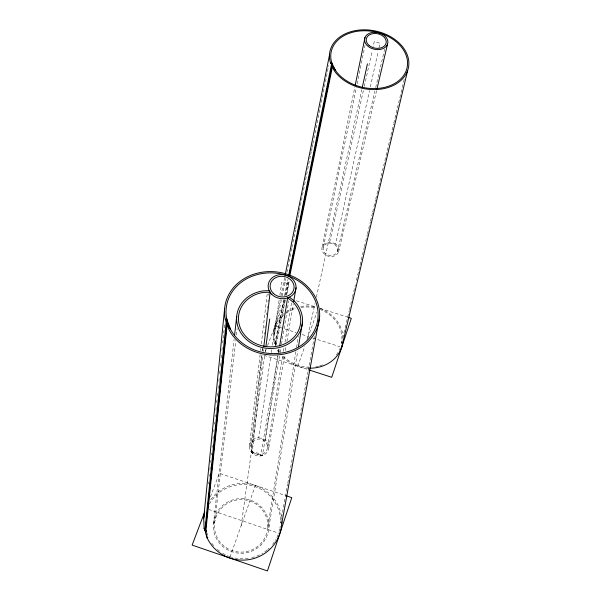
<?xml version="1.0" encoding="UTF-8"?>
<svg xmlns="http://www.w3.org/2000/svg" width="601" height="601" viewBox="0 0 601 601"><rect width="100%" height="100%" fill="white"/><g stroke="black" fill="none" stroke-linecap="round" stroke-linejoin="round"><path stroke-width="0.45" stroke-dasharray="3 2.25" d="M279.503 356.22L262.412 455.46L260.586 455.904L256.574 453.98L252.195 453.101L262.862 355.071M208.479 483.835L208.667 481.964M209.231 476.368L209.418 474.505M209.892 469.839L210.17 467.045M210.643 462.379L210.831 460.516M211.394 454.919L211.582 453.056M212.153 447.46L212.341 445.589M212.994 439.061L213.28 436.266M213.753 431.601L213.941 429.738M214.504 424.141L214.692 422.278M215.256 416.681L215.443 414.81M215.917 410.152L216.195 407.35M216.668 402.685L216.953 399.89M217.329 396.157L217.705 392.43M218.08 388.697L218.456 384.963M218.832 381.237L219.215 377.503M219.59 373.777L219.966 370.043M220.342 366.31L220.815 361.652M221.191 357.918L221.566 354.184M221.942 350.458L222.317 346.724M222.693 342.998L223.069 339.264M223.166 338.333L224.579 324.345M252.195 453.101L251.045 451.667L261.728 355.657M213.43 523.591L234.097 339.55M214.542 523.674L235.75 340.617M236.396 335.042L237.155 328.537M249.468 446.1L260.165 354.139M260.601 350.428L260.819 348.565M261.352 343.922L267.19 293.761M262.269 351.022L262.592 348.234M264.207 334.314L264.425 332.458M264.958 327.815L265.176 325.96M266.468 314.826L266.686 312.971M267.22 308.328L267.437 306.472M267.978 301.83L268.189 299.974M268.73 295.339L268.947 293.483M263.283 351.375L263.501 349.527M250.842 446.205L261.773 355.206M262.329 350.563L262.554 348.708M241.196 525.537L264.703 355.131M265.214 351.427L265.469 349.579M258.715 437.791L262.164 438.482L266.423 440.901A9.714 9.158 6.8 0 1 264.2 454.762A9.714 9.158 6.8 0 1 250.106 450.074A9.714 9.158 6.8 0 1 257.266 437.859L258.715 437.791L270.803 356.258M271.351 352.554L271.765 349.774M272.448 345.139L279.18 299.741M279.871 295.106L281.794 282.139L285.302 282.831L288.518 284.281L286.865 295.407M265.326 439.985L277.895 355.649M278.443 351.938L278.999 348.234M267.768 527.393A26.699 26.234 -5.4 0 0 229.199 502.459A26.699 26.234 -5.4 0 0 226.412 547.834A26.699 26.234 -5.4 0 0 267.768 527.393L295.962 351.232M296.556 347.521L298.336 336.395M268.88 527.468A27.811 27.33 -5.4 0 0 228.688 501.519A27.811 27.33 -5.4 0 0 225.803 548.788A27.811 27.33 -5.4 0 0 268.88 527.468L297.713 351.239M277.985 356.055L260.586 455.904M278.601 352.359L279.21 348.663M280.119 352.524L280.735 348.835M281.501 344.215L288.743 300.816M267.468 447.445L282.846 355.041M283.462 351.345L284.228 346.724M285.002 342.097L291.613 302.363M268.835 447.55L284.558 355.176M285.347 350.556L286.136 345.936M286.917 341.323L293.213 304.369M280.622 522.72L286.144 492.272M286.309 491.348L287.654 483.97M287.819 483.046L308.065 371.426M308.23 370.501L314.586 335.441M284.235 299.651L275.25 343.682L274.777 343.802L274.018 341.841L273.35 333.69L280.201 299.681M280.937 296.008L284.641 277.624M274.492 333.78L281.358 299.779M282.102 296.105L285.633 278.646M286.932 272.215L291.019 251.992M291.2 251.075L291.755 248.318M291.943 247.402L295.474 229.943M295.654 229.019L296.218 226.261M296.398 225.345L296.962 222.588M297.142 221.671L297.698 218.914M297.886 217.99L298.442 215.233M298.629 214.317L299.185 211.56M299.373 210.643L307.539 170.203M307.727 169.287L310.514 155.501M310.702 154.585L311.258 151.828M311.446 150.904L312.002 148.146M312.182 147.23L312.745 144.473M312.926 143.556L328.709 65.441M274.777 343.802L283.732 299.771M284.476 296.105L287.834 279.593M285.175 295.061L288.36 279.465M275.536 345.763L284.889 299.891M285.828 295.309L288.818 280.629M285.4 299.771L276.009 345.643L274.018 341.841L275.145 341.668A33.926 29.907 12.1 0 1 283.552 315.375M286.339 295.181L289.156 281.418M322.219 246.771L354.838 87.1M323.368 247.131L356.325 87.551M357.084 83.877L365.04 45.36M273.35 333.69L275.055 325.81A35.068 30.914 12.1 0 1 284.145 313.467M306.983 340.181L314.992 303.58M316.389 297.179L361.825 89.466M335.583 244.051L332.751 242.804L328.424 242.226A8.594 7.174 12 0 0 322.549 251.751A8.594 7.174 12 0 0 335.095 255.695A8.594 7.174 12 0 0 336.575 244.787L335.583 244.051L369.51 90.691M370.314 87.04L378.187 51.438M378.998 47.787L380.005 43.219L374.273 41.522L373.056 47.013M329.694 242.195L363.485 90.082M364.304 86.416L372.237 50.679M337.424 251.556A7.385 6.16 12 0 0 328.664 243.232A7.385 6.16 12 0 0 325.081 253.314A7.385 6.16 12 0 0 337.424 251.556L374.851 91.157M375.7 87.513L384.632 49.237M338.581 251.924L376.564 90.698M341.466 343.306L346.244 323.21M346.461 322.294L349.279 310.424M349.497 309.507L352.321 297.63M352.539 296.721L355.364 284.844M356.446 280.276L364.259 247.394M364.476 246.478L367.301 234.608M367.519 233.691L370.344 221.814M370.562 220.905L372.515 212.679M372.733 211.77L375.55 199.893M375.768 198.976L378.592 187.106M378.81 186.19L393.572 124.076M393.79 123.16L404.21 79.317M229.988 557.112L255.417 485.465M297.735 366.249L304.827 346.266M307.765 337.995L316.915 312.212M210.365 496.929L219.305 473.28L285.588 495.577M265.251 351.743L266.243 349.113M267.573 345.605L284.806 300.019M251.045 451.667L256.98 452.853L262.412 455.46M296.421 300.793L315.893 307.021M320.318 308.441L347.761 317.223M275.055 325.81L296.038 332.578M302.16 334.554L308.283 336.53M312.678 337.95L339.926 346.747M263.929 355.244L308.193 369.653M208.622 509.378L278.969 533.282M276.452 345.049L275.145 341.668L275.25 343.682M206.721 532.313L208.337 537.399M308.726 368.18A35.068 30.914 12.1 0 1 281.08 355.409M278.902 352.637A35.068 30.914 12.1 0 1 277.061 349.707L278.09 349.271A33.926 29.907 12.1 0 0 279.871 352.103M286.947 311.461A35.068 30.914 12.1 0 1 295.557 307.547M300.718 306.397A35.068 30.914 12.1 0 1 315.863 307.134M320.145 308.456A35.068 30.914 12.1 0 1 343.006 336.658M210.726 499.671A39.118 38.374 -3 0 1 253.291 484.819A39.118 38.374 -3 0 1 281.696 519.181M280.216 526.266A37.84 37.119 -3 0 1 279.946 528.016M279.781 528.895A37.84 37.119 -3 0 1 279.157 531.479M278.045 534.83A37.84 37.119 -3 0 1 275.296 540.457M274.349 541.959A37.84 37.119 -3 0 1 271.644 545.543M269.158 548.172A37.84 37.119 -3 0 1 267.836 549.389M267.152 549.975A37.84 37.119 -3 0 1 261.938 553.626M259.534 554.911A37.84 37.119 -3 0 1 250.024 558.119M248.228 558.427A37.84 37.119 -3 0 1 230.979 557.044M230.115 556.759A37.84 37.119 -3 0 1 222.67 553.273M219.673 551.245A37.84 37.119 -3 0 1 216.863 548.916M213.716 545.678A37.84 37.119 -3 0 1 210.996 542.087M209.403 504.081A37.84 37.119 -3 0 1 252.533 485.856A37.84 37.119 -3 0 1 280.494 522.765M340.309 347.776A33.926 29.907 12.1 0 1 335.373 356.123M322.624 364.882A33.926 29.907 12.1 0 1 319.289 365.949M318.432 366.159A33.926 29.907 12.1 0 1 315.841 366.678M309.613 367.143A33.926 29.907 12.1 0 1 283.139 356.047M286.354 313.129A33.926 29.907 12.1 0 1 295.97 308.478M300.966 307.359A33.926 29.907 12.1 0 1 316.464 308.298M319.762 309.35A33.926 29.907 12.1 0 1 341.473 343.592M252.916 451.99A8.339 7.858 6.8 0 0 267.054 449.458A8.339 7.858 6.8 0 0 257.483 439.128A8.339 7.858 6.8 0 0 252.916 451.99"/><path stroke-width="0.9" d="M204.866 530.713L226.194 321.948L225.232 319.311L226.772 319.078L230.521 329.325L228.042 324.375L227.155 324.593L230.521 329.325A46.149 40.252 7.6 0 0 307.599 340.023A46.149 40.252 7.6 0 0 283.664 274.567A46.149 40.252 7.6 0 0 226.772 319.078L227.08 321.723L205.399 530.54L204.866 530.713L204.107 528.309L203.716 518.25L224.624 308.358M206.263 532.02L206.459 530.157M234.615 334.9L236.704 316.306M263.816 346.754L270.112 292.229L269.271 290.696L263.17 290.876A33.04 28.938 7.3 0 0 238.913 329.25A33.04 28.938 7.3 0 0 287.008 344.643A33.04 28.938 7.3 0 0 294.024 300.755L289.359 297.127L287.646 297.841L279.675 345.891M265.852 346.8L269.684 319.018M298.464 346.627L302.543 321.715M333.119 66.726L330.527 63.045L331.797 62.917L335.433 70.309L333.119 66.726L332.398 66.861L335.433 70.309A38.772 28.435 11.5 0 0 400.063 79.557A38.772 28.435 11.5 0 0 376.804 32.251A38.772 28.435 11.5 0 0 331.797 62.917L288.578 275.927M293.679 301.597L296.038 287.744M281.719 523.726L319.642 316.201M285.385 273.951L329.453 55.209M226.772 319.078L226.194 321.948L227.08 321.723L228.042 324.375M289.104 275.799L332.18 64.818L331.797 62.917M289.937 275.123L332.398 66.861L334.276 70.693A40.079 29.389 11.5 0 0 401.085 80.279A40.079 29.389 11.5 0 0 377.082 31.372A40.079 29.389 11.5 0 0 330.527 63.045M355.214 85.267L364.965 37.547M362.223 87.641L367.429 63.849M203.716 518.25L204.543 514.704M376.992 88.873L387.502 44.241A11.795 8.527 11.6 0 0 373.168 32.341A11.795 8.527 11.6 0 0 367.97 46.254A11.795 8.527 11.6 0 0 387.502 44.241M341.691 347.31L407.636 70.557M204.731 511.819L192.147 545.107L267.445 570.95L291.778 497.658L286.474 495.878M270.112 292.229L263.523 292.424A31.199 27.323 7.3 0 0 240.64 328.649A31.199 27.323 7.3 0 0 286.038 343.194A31.199 27.323 7.3 0 0 292.679 301.762L287.646 297.841M348.648 317.508L351.3 318.357L331.729 377.315L309.064 369.938M204.107 528.309L205.91 532.148M281.779 521.916A39.118 38.374 -3 0 1 250.963 559.246A39.118 38.374 -3 0 1 207.165 537.963L205.632 533.125L227.155 324.593L229.101 329.911A47.704 41.612 7.6 0 0 308.764 341.015A47.704 41.612 7.6 0 0 284.078 273.335A47.704 41.612 7.6 0 0 225.232 319.311M206.331 533.786L207.165 537.963M342.87 342.044A35.068 30.914 12.1 0 1 309.658 368.195M273.237 293.258A12.02 10.315 8.4 0 0 293.521 290.215A12.02 10.315 8.4 0 0 279.548 276.437A12.02 10.315 8.4 0 0 273.237 293.258M271.787 294.385A13.996 12.012 8.4 0 0 295.399 290.816A13.996 12.012 8.4 0 0 279.104 274.777A13.996 12.012 8.4 0 0 271.787 294.385M369.134 45.481A10.127 7.325 11.6 0 0 385.91 43.768A10.127 7.325 11.6 0 0 373.612 33.543A10.127 7.325 11.6 0 0 369.134 45.481"/></g></svg>
